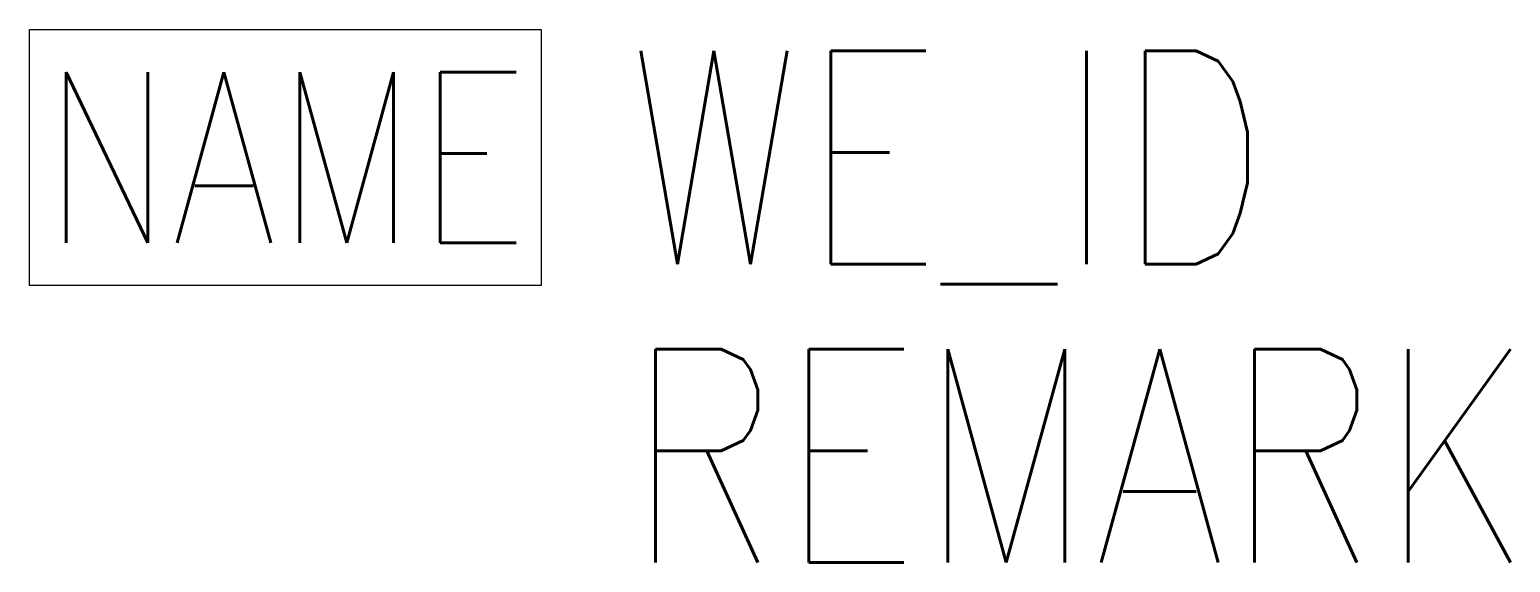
# Model space of a CAD drawing. Header units: millimetres. Extents: x -300 to 1437, y -487 to 138.
import ezdxf
from ezdxf.enums import TextEntityAlignment as Align

# ---------------------------------------------------------------- set-up
doc = ezdxf.new("R2010")
doc.units = ezdxf.units.MM
doc.header["$LTSCALE"] = 50
for name, color, linetype in [('LG_TEXT_WE_id', 7, 'CONTINUOUS'), ('LG_TEXT_WE_remark', 7, 'CONTINUOUS'), ('LG_WE', 7, 'CONTINUOUS')]:
    doc.layers.add(name, color=color, linetype=linetype)
doc.styles.add('ROMANS', font='romans.shx', dxfattribs={"width": 0.8})

msp = doc.modelspace()

# ---------------------------------------------------------------- linework, layer by layer
at = {"layer": 'LG_WE', "linetype": 'Continuous'}
msp.add_lwpolyline([(300, -162), (-300, -162), (-300, 138), (300, 138)], close=True, dxfattribs=at)

# ---------------------------------------------------------------- texts
at = {"layer": 'LG_TEXT_WE_id', "style": 'ROMANS', "width": 0.8}
msp.add_attdef('WE_ID', (400, -137), 'AAAA.ZZ.SS.???', height=250, dxfattribs=at)
at = {"layer": 'LG_TEXT_WE_remark', "style": 'ROMANS', "width": 0.8}
msp.add_attdef('REMARK', (400, -487), '', height=250, dxfattribs=at)
at = {"layer": 'LG_WE', "linetype": 'Continuous', "style": 'ROMANS', "width": 0.8}
msp.add_attdef('NAME', text='WE', height=200, dxfattribs=at).set_placement((0, -12), align=Align.MIDDLE_CENTER)

doc.saveas('drawing.dxf')
